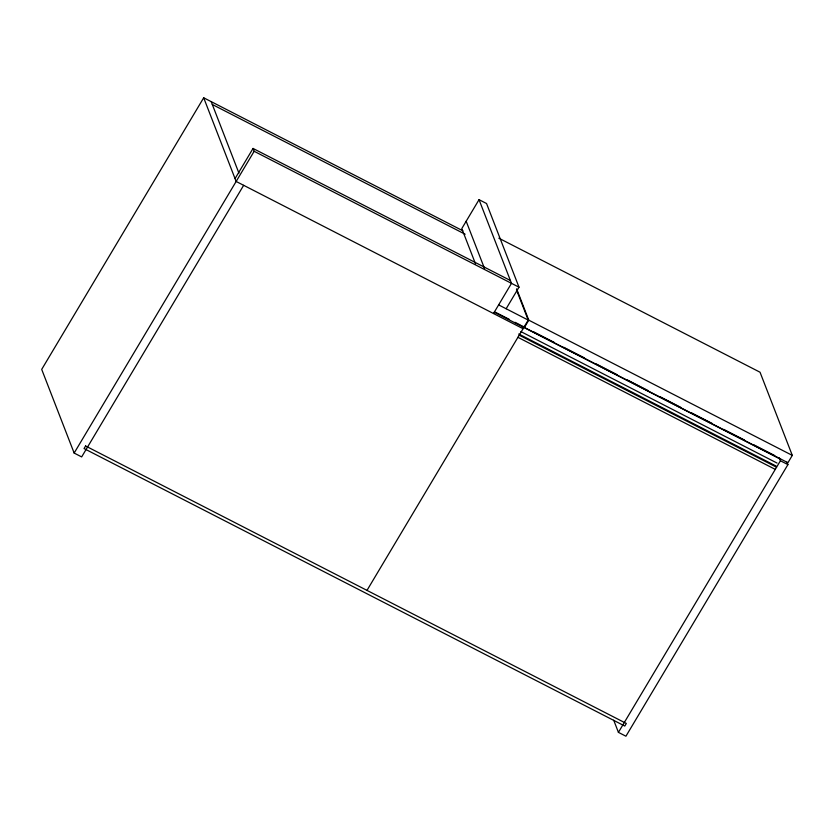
<?xml version="1.0" encoding="UTF-8"?>
<svg xmlns="http://www.w3.org/2000/svg" width="834" height="834" viewBox="0 0 834 834"><rect width="100%" height="100%" fill="white"/><g stroke="black" fill="none" stroke-linecap="round" stroke-linejoin="round"><path stroke-width="1.25" d="M462.766 230.737L203.694 97.786L41.7 369.389L74.153 453.06L81.659 456.917L243.653 185.315M235.042 178.612L253.046 148.442L510.387 280.495M74.153 453.06L254.151 151.288L253.046 148.442M506.144 308.747L518.998 287.198L486.545 203.517L479.039 199.67L461.807 228.558L475.453 263.721M493.488 313.521L511.492 283.341L479.039 199.67M366.991 590.389L523.064 328.7L521.969 325.854L525.441 327.637M523.835 327.408L528.214 320.079L516.454 289.763M516.621 288.825L528.777 320.162L524.409 327.491L787.932 462.724L792.3 455.395L760.035 372.225L498.826 238.18M786.973 462.182L787.921 464.611L625.927 736.214L618.421 732.367L780.416 460.764L779.31 457.918M212.295 104.479L465.163 234.239M254.151 151.288L518.998 287.198M528.777 320.162L792.3 455.395M498.638 304.9L528.214 320.079M495.406 312.229L509.261 319.339M515.037 322.299L520.812 325.26M533.552 331.807L554.422 342.513M563.701 347.267L584.561 357.974M596.154 363.926L617.024 374.633M627.449 379.991L648.32 390.698M659.913 396.64L680.773 407.357M691.209 412.705L712.08 423.411M723.672 429.364L744.533 440.071M753.811 444.824L774.671 455.541M494.26 312.229L779.634 458.752M523.064 328.7L236.147 181.458L203.694 97.786M780.416 460.764L787.921 464.611M520.875 331.598L777.059 463.068M518.758 333.996L776.1 466.06M519.207 335.164L776.558 467.228M517.924 337.322L775.266 469.386M466.175 221.229L484.523 268.517M613.72 720.232L618.421 732.367M211.2 101.633L238.951 173.191M85.589 445.981L84.046 448.567L624.781 726.049L626.324 723.464L85.589 445.981"/></g></svg>
